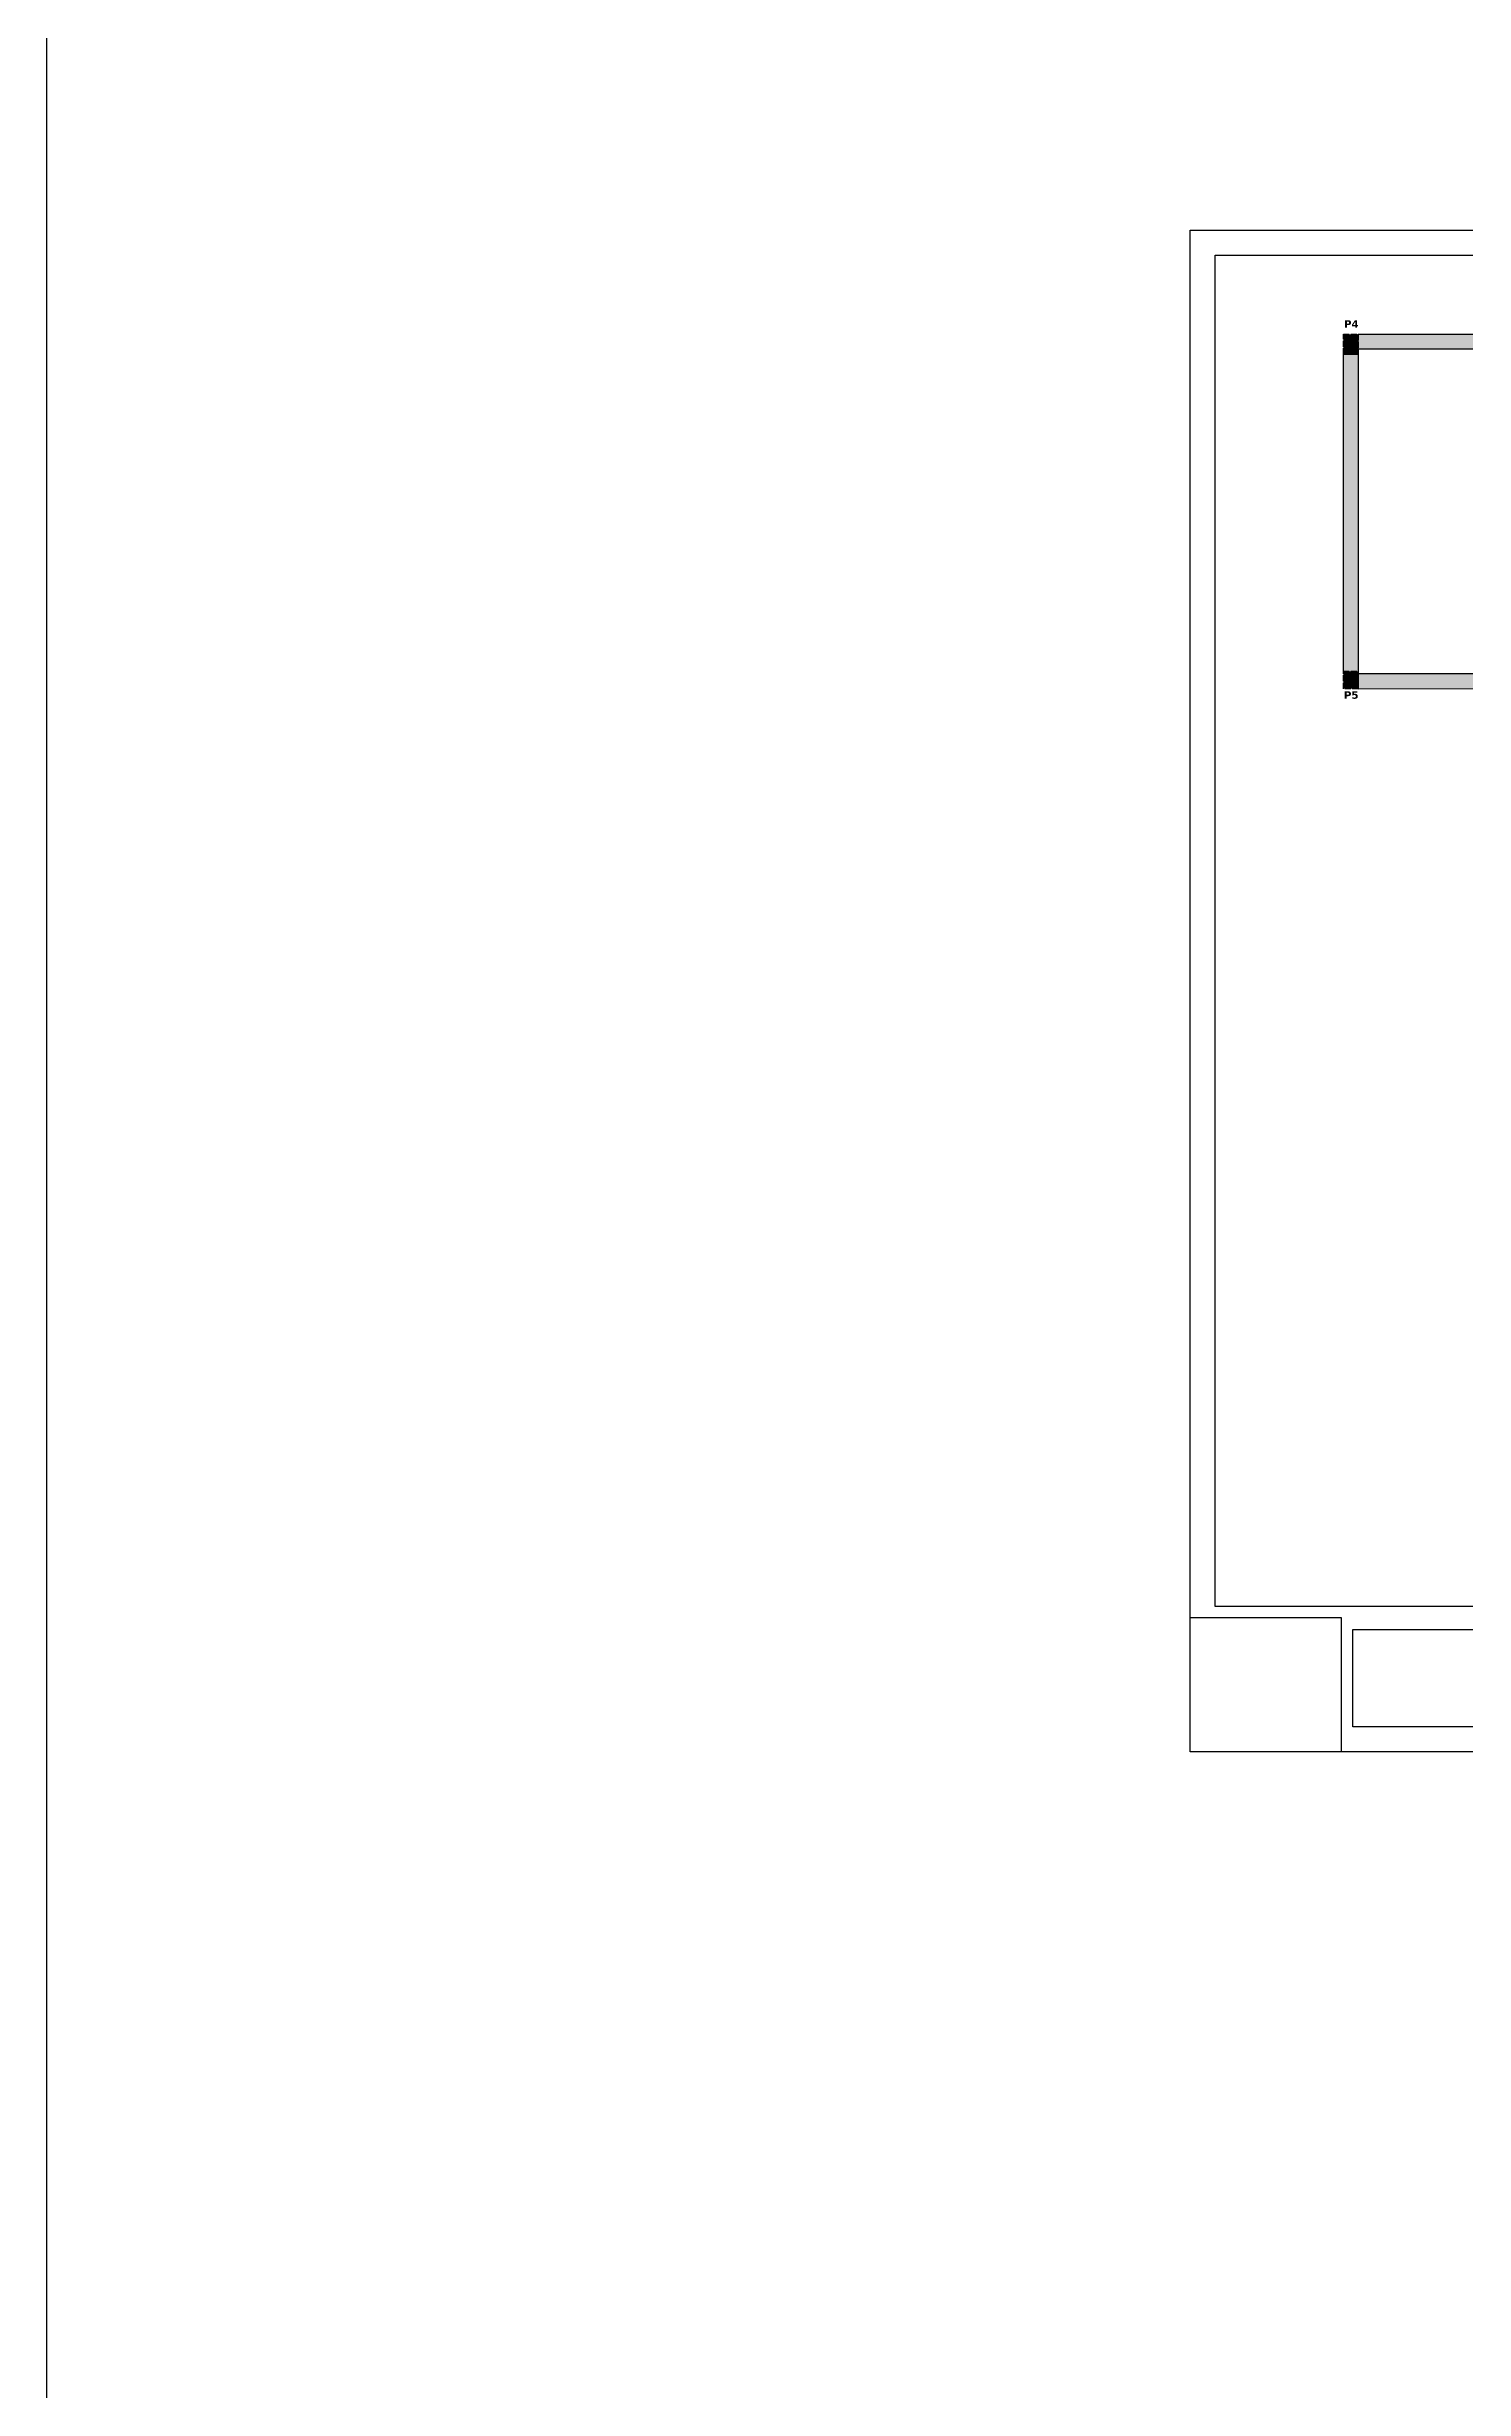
# Model space of a CAD drawing. Header units: millimetres. Extents: x 61345 to 69644, y 9491 to 29385.
# Drawn here: x 61345 to 64189, y 19960 to 24660 of the extents above; entities that cross this region are included whole.
import ezdxf

# ---------------------------------------------------------------- set-up
doc = ezdxf.new("R2010")
doc.units = ezdxf.units.MM
doc.linetypes.add('ACAD_ISO02W100', pattern=[15, 12, -3])
doc.layers.add('Plan Archi', color=8, linetype='Continuous')
doc.styles.add('ARIAL', font='arial.ttf')

msp = doc.modelspace()

# ---------------------------------------------------------------- hatches: boundary and pattern name
at = {"layer": 'Plan Archi', "linetype": 'ACAD_ISO02W100'}
h = msp.add_hatch(color=256, dxfattribs=at)
h.dxf.hatch_style = 1
h.paths.add_polyline_path([(63946.8, 24083.6), (63976.8, 24083.6), (63976.8, 24043.6), (63946.8, 24043.6)])
h = msp.add_hatch(color=256, dxfattribs=at)
h.dxf.hatch_style = 1
h.paths.add_polyline_path([(63946.8, 24083.6), (63976.8, 24083.6), (63976.8, 24043.6), (63946.8, 24043.6)])
at = {"layer": 'Plan Archi'}
h = msp.add_hatch(color=256, dxfattribs=at)
h.dxf.hatch_style = 1
h.paths.add_polyline_path([(64451.5, 24053.6), (63976.8, 24053.6), (63976.8, 24083.6), (64451.5, 24083.6)])
h = msp.add_hatch(color=256, dxfattribs=at)
h.dxf.hatch_style = 1
h.paths.add_polyline_path([(63946.8, 24043.6), (63976.8, 24043.6), (63976.8, 23402.3), (63946.8, 23402.3)])
at = {"layer": 'Plan Archi', "linetype": 'ACAD_ISO02W100'}
h = msp.add_hatch(color=256, dxfattribs=at)
h.dxf.hatch_style = 1
h.paths.add_polyline_path([(63946.8, 23407.3), (63976.8, 23407.3), (63976.8, 23372.3), (63946.8, 23372.3)])
msp.add_hatch(color=256, dxfattribs=at).paths.add_polyline_path([(63946.8, 23407.3), (63976.8, 23407.3), (63976.8, 23372.3), (63946.8, 23372.3)])
at = {"layer": 'Plan Archi'}
h = msp.add_hatch(color=256, dxfattribs=at)
h.dxf.hatch_style = 1
h.paths.add_polyline_path([(64287.9, 23402.4), (63976.8, 23402.3), (63976.8, 23372.3), (64287.9, 23372.4)])

# ---------------------------------------------------------------- linework, layer by layer
at = {"color": 3, "linetype": 'ByBlock'}
msp.add_lwpolyline([(69644, 9491.3), (61345, 9491.3), (61345, 29385.2), (69644, 29385.2)], close=True, dxfattribs=at)
msp.add_lwpolyline([(67915.9, 24292.2), (67915.9, 21239.1), (63639.6, 21239.1), (63639.6, 24292.2)], close=True)
for points in [[(63689.3, 21530.6), (63689.3, 24242.5), (67866.2, 24242.5), (67866.2, 21530.6)], [(67866.2, 21530.6), (63689.3, 21530.6)], [(63942.8, 21239.1), (63942.8, 21507.6), (63639.6, 21507.6)], [(63965.8, 21484.7), (67244.6, 21484.7)], [(63965.8, 21288.9), (63965.8, 21484.7)], [(67244.6, 21288.9), (63965.8, 21288.9)], [(67244.6, 21288.9), (63969.8, 21288.9)]]:
    msp.add_lwpolyline(points)
at = {"layer": 'Plan Archi', "linetype": 'ACAD_ISO02W100'}
for points in [[(63946.8, 24083.6), (63976.8, 24083.6), (63976.8, 24043.6), (63946.8, 24043.6)], [(63946.8, 24083.6), (63976.8, 24083.6), (63976.8, 24043.6), (63946.8, 24043.6)], [(63946.8, 23407.3), (63976.8, 23407.3), (63976.8, 23372.3), (63946.8, 23372.3)], [(63946.8, 23407.3), (63976.8, 23407.3), (63976.8, 23372.3), (63946.8, 23372.3)]]:
    msp.add_lwpolyline(points, close=True, dxfattribs=at)
at = {"layer": 'Plan Archi'}
for points in [[(64451.5, 24053.6), (63976.8, 24053.6), (63976.8, 24083.6), (64451.5, 24083.6)], [(63946.8, 24043.6), (63976.8, 24043.6), (63976.8, 23402.3), (63946.8, 23402.3)], [(64287.9, 23402.4), (63976.8, 23402.3), (63976.8, 23372.3), (64287.9, 23372.4)]]:
    msp.add_lwpolyline(points, close=True, dxfattribs=at)

# ---------------------------------------------------------------- texts
at = {"layer": 'Plan Archi', "linetype": 'ACAD_ISO02W100', "char_height": 15, "width": 285.154, "attachment_point": 1, "style": 'ARIAL'}
for s, insert in [('{\\fVerdana|b1|i0|c0|p34;P4}', (63948.1, 24111.8)), ('{\\fVerdana|b1|i0|c0|p34;P5}', (63947.9, 23367.1))]:
    msp.add_mtext(s, dxfattribs=dict(at, insert=insert))

doc.saveas('drawing.dxf')
